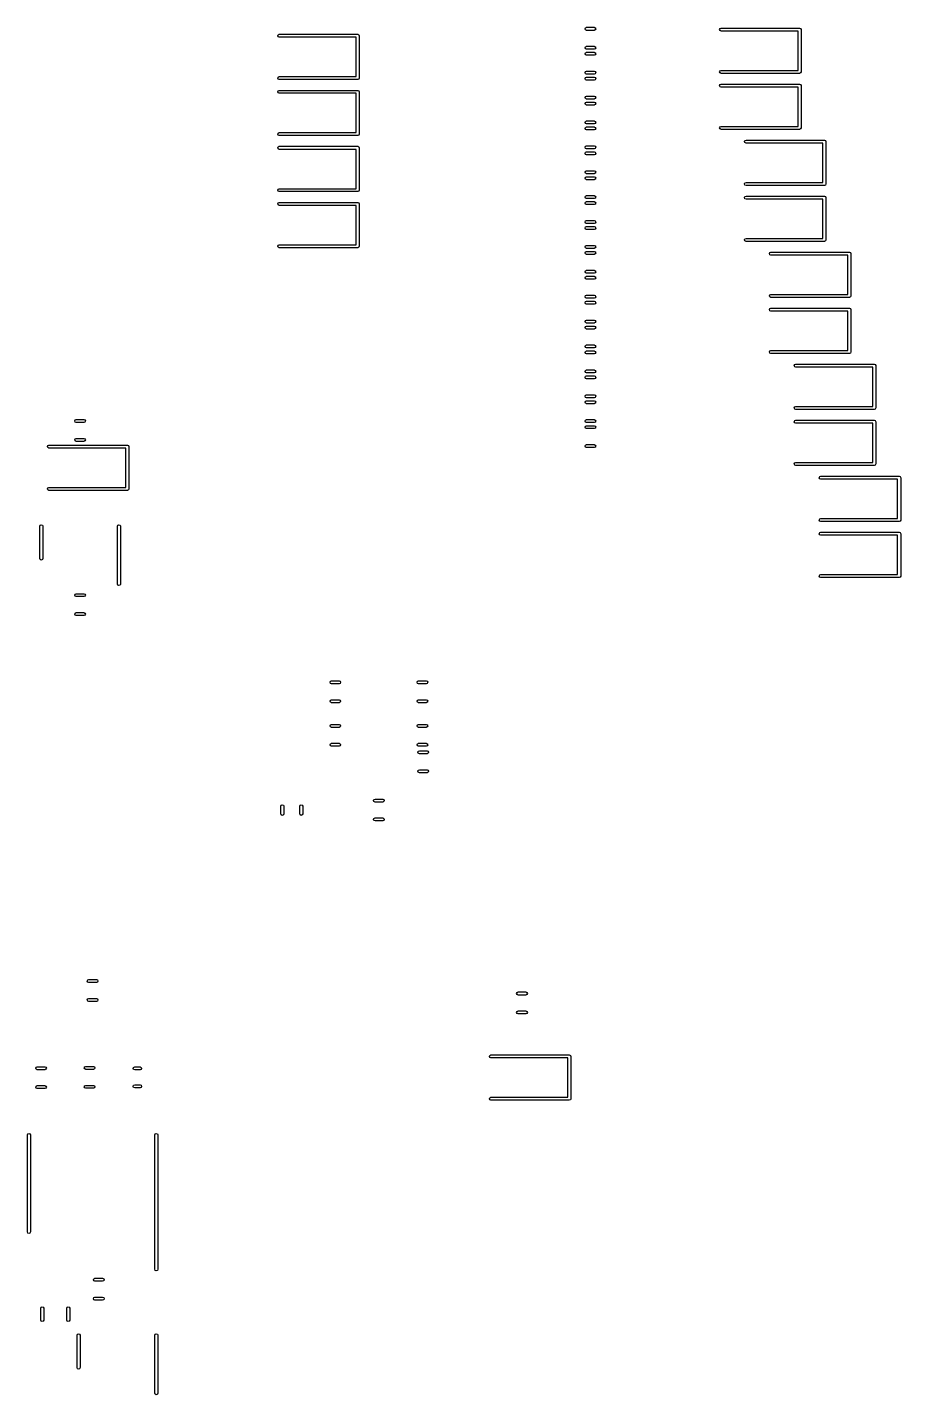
# Model space of a CAD drawing. Extents: x -2.59 to 3.11, y -1.11 to 1.37.
# Drawn here: x 1.728 to 3.109, y -0.797 to 1.366 of the extents above; entities that cross this region are included whole.
import ezdxf

# ---------------------------------------------------------------- set-up
doc = ezdxf.new("R2010")
doc.units = 0
doc.header["$MEASUREMENT"] = 0
doc.layers.add('BLACK', color=7, linetype='CONTINUOUS')

msp = doc.modelspace()

# ---------------------------------------------------------------- linework, layer by layer
at = {"layer": 'BLACK', "linetype": 'CONTINUOUS'}
for p, q in [((2.6097, 1.3634), (2.6104, 1.3651)), ((2.6104, 1.3617), (2.6097, 1.3634)), ((2.6104, 1.3651), (2.6121, 1.3658)), ((2.6121, 1.3658), (2.6242, 1.3658)), ((2.6242, 1.3658), (2.6258, 1.3651)), ((2.6258, 1.3651), (2.6265, 1.3634)), ((2.6265, 1.3634), (2.6258, 1.3617)), ((2.8224, 1.3622), (2.8231, 1.3639)), ((2.8231, 1.3639), (2.8248, 1.3646)), ((2.8248, 1.3646), (2.9488, 1.3646)), ((2.9488, 1.3646), (2.9505, 1.3639)), ((2.9505, 1.3639), (2.9512, 1.3622)), ((2.1236, 1.3524), (2.1243, 1.354)), ((2.1243, 1.3507), (2.1236, 1.3524)), ((2.1243, 1.354), (2.126, 1.3547)), ((2.126, 1.35), (2.1243, 1.3507)), ((2.126, 1.3547), (2.25, 1.3547)), ((2.2476, 1.35), (2.126, 1.35)), ((2.2476, 1.2878), (2.2476, 1.35)), ((2.25, 1.3547), (2.2517, 1.354)), ((2.2517, 1.354), (2.2524, 1.3524)), ((2.2524, 1.3524), (2.2524, 1.2854)), ((2.6121, 1.361), (2.6104, 1.3617)), ((2.6242, 1.361), (2.6121, 1.361)), ((2.6258, 1.3617), (2.6242, 1.361)), ((2.8231, 1.3605), (2.8224, 1.3622)), ((2.8248, 1.3598), (2.8231, 1.3605)), ((2.9465, 1.3598), (2.8248, 1.3598)), ((2.9465, 1.2976), (2.9465, 1.3598)), ((2.9512, 1.3622), (2.9512, 1.2953)), ((2.6097, 1.3335), (2.6104, 1.3351)), ((2.6104, 1.3318), (2.6097, 1.3335)), ((2.6097, 1.324), (2.6104, 1.3257)), ((2.6104, 1.3223), (2.6097, 1.324)), ((2.6104, 1.3351), (2.6121, 1.3358)), ((2.6121, 1.3311), (2.6104, 1.3318)), ((2.6104, 1.3257), (2.6121, 1.3264)), ((2.6121, 1.3216), (2.6104, 1.3223)), ((2.6121, 1.3358), (2.6242, 1.3358)), ((2.6242, 1.3311), (2.6121, 1.3311)), ((2.6121, 1.3264), (2.6242, 1.3264)), ((2.6242, 1.3216), (2.6121, 1.3216)), ((2.6242, 1.3358), (2.6258, 1.3351)), ((2.6258, 1.3318), (2.6242, 1.3311)), ((2.6242, 1.3264), (2.6258, 1.3257)), ((2.6258, 1.3223), (2.6242, 1.3216)), ((2.6258, 1.3351), (2.6265, 1.3335)), ((2.6265, 1.3335), (2.6258, 1.3318)), ((2.6258, 1.3257), (2.6265, 1.324)), ((2.6265, 1.324), (2.6258, 1.3223)), ((2.8231, 1.297), (2.8248, 1.2976)), ((2.8248, 1.2976), (2.9465, 1.2976)), ((2.1236, 1.2854), (2.1243, 1.2871)), ((2.1243, 1.2838), (2.1236, 1.2854)), ((2.1243, 1.2871), (2.126, 1.2878)), ((2.126, 1.2831), (2.1243, 1.2838)), ((2.126, 1.2878), (2.2476, 1.2878)), ((2.25, 1.2831), (2.126, 1.2831)), ((2.2517, 1.2838), (2.25, 1.2831)), ((2.2524, 1.2854), (2.2517, 1.2838)), ((2.6097, 1.2941), (2.6104, 1.2958)), ((2.6104, 1.2924), (2.6097, 1.2941)), ((2.6097, 1.2847), (2.6104, 1.2863)), ((2.6104, 1.283), (2.6097, 1.2847)), ((2.6104, 1.2958), (2.6121, 1.2965)), ((2.6121, 1.2917), (2.6104, 1.2924)), ((2.6104, 1.2863), (2.6121, 1.287)), ((2.6121, 1.2823), (2.6104, 1.283)), ((2.6121, 1.2965), (2.6242, 1.2965)), ((2.6242, 1.2917), (2.6121, 1.2917)), ((2.6121, 1.287), (2.6242, 1.287)), ((2.6242, 1.2823), (2.6121, 1.2823)), ((2.6242, 1.2965), (2.6258, 1.2958)), ((2.6258, 1.2924), (2.6242, 1.2917)), ((2.6242, 1.287), (2.6258, 1.2863)), ((2.6258, 1.283), (2.6242, 1.2823)), ((2.6258, 1.2958), (2.6265, 1.2941)), ((2.6265, 1.2941), (2.6258, 1.2924)), ((2.6258, 1.2863), (2.6265, 1.2847)), ((2.6265, 1.2847), (2.6258, 1.283)), ((2.8224, 1.2953), (2.8231, 1.297)), ((2.8231, 1.2936), (2.8224, 1.2953)), ((2.8248, 1.2929), (2.8231, 1.2936)), ((2.8231, 1.2753), (2.8248, 1.276)), ((2.9488, 1.2929), (2.8248, 1.2929)), ((2.8248, 1.276), (2.9488, 1.276)), ((2.9505, 1.2936), (2.9488, 1.2929)), ((2.9488, 1.276), (2.9505, 1.2753)), ((2.9512, 1.2953), (2.9505, 1.2936)), ((2.1236, 1.2638), (2.1243, 1.2654)), ((2.1243, 1.2621), (2.1236, 1.2638)), ((2.1243, 1.2654), (2.126, 1.2661)), ((2.126, 1.2614), (2.1243, 1.2621)), ((2.126, 1.2661), (2.25, 1.2661)), ((2.2476, 1.2614), (2.126, 1.2614)), ((2.2476, 1.1992), (2.2476, 1.2614)), ((2.25, 1.2661), (2.2517, 1.2654)), ((2.2517, 1.2654), (2.2524, 1.2638)), ((2.2524, 1.2638), (2.2524, 1.1968)), ((2.6097, 1.2547), (2.6104, 1.2564)), ((2.6104, 1.253), (2.6097, 1.2547)), ((2.6104, 1.2564), (2.6121, 1.2571)), ((2.6121, 1.2571), (2.6242, 1.2571)), ((2.6242, 1.2571), (2.6258, 1.2564)), ((2.6258, 1.2564), (2.6265, 1.2547)), ((2.6265, 1.2547), (2.6258, 1.253)), ((2.8224, 1.2736), (2.8231, 1.2753)), ((2.8231, 1.2719), (2.8224, 1.2736)), ((2.8248, 1.2713), (2.8231, 1.2719)), ((2.9465, 1.2713), (2.8248, 1.2713)), ((2.9465, 1.2091), (2.9465, 1.2713)), ((2.9505, 1.2753), (2.9512, 1.2736)), ((2.9512, 1.2736), (2.9512, 1.2067)), ((2.6097, 1.2453), (2.6104, 1.247)), ((2.6104, 1.2436), (2.6097, 1.2453)), ((2.6121, 1.2524), (2.6104, 1.253)), ((2.6104, 1.247), (2.6121, 1.2476)), ((2.6121, 1.2429), (2.6104, 1.2436)), ((2.6242, 1.2524), (2.6121, 1.2524)), ((2.6121, 1.2476), (2.6242, 1.2476)), ((2.6242, 1.2429), (2.6121, 1.2429)), ((2.6258, 1.253), (2.6242, 1.2524)), ((2.6242, 1.2476), (2.6258, 1.247)), ((2.6258, 1.2436), (2.6242, 1.2429)), ((2.6258, 1.247), (2.6265, 1.2453)), ((2.6265, 1.2453), (2.6258, 1.2436)), ((2.6097, 1.2153), (2.6104, 1.217)), ((2.6104, 1.2137), (2.6097, 1.2153)), ((2.6104, 1.217), (2.6121, 1.2177)), ((2.6121, 1.213), (2.6104, 1.2137)), ((2.6121, 1.2177), (2.6242, 1.2177)), ((2.6242, 1.213), (2.6121, 1.213)), ((2.6242, 1.2177), (2.6258, 1.217)), ((2.6258, 1.2137), (2.6242, 1.213)), ((2.6258, 1.217), (2.6265, 1.2153)), ((2.6265, 1.2153), (2.6258, 1.2137)), ((2.1236, 1.1968), (2.1243, 1.1985)), ((2.1243, 1.1952), (2.1236, 1.1968)), ((2.1243, 1.1985), (2.126, 1.1992)), ((2.126, 1.1945), (2.1243, 1.1952)), ((2.126, 1.1992), (2.2476, 1.1992)), ((2.25, 1.1945), (2.126, 1.1945)), ((2.2517, 1.1952), (2.25, 1.1945)), ((2.2524, 1.1968), (2.2517, 1.1952)), ((2.6097, 1.2059), (2.6104, 1.2076)), ((2.6104, 1.2042), (2.6097, 1.2059)), ((2.6104, 1.2076), (2.6121, 1.2083)), ((2.6121, 1.2035), (2.6104, 1.2042)), ((2.6121, 1.2083), (2.6242, 1.2083)), ((2.6242, 1.2035), (2.6121, 1.2035)), ((2.6242, 1.2083), (2.6258, 1.2076)), ((2.6258, 1.2042), (2.6242, 1.2035)), ((2.6258, 1.2076), (2.6265, 1.2059)), ((2.6265, 1.2059), (2.6258, 1.2042)), ((2.8224, 1.2067), (2.8231, 1.2084)), ((2.8231, 1.205), (2.8224, 1.2067)), ((2.8231, 1.2084), (2.8248, 1.2091)), ((2.8248, 1.2043), (2.8231, 1.205)), ((2.8248, 1.2091), (2.9465, 1.2091)), ((2.9488, 1.2043), (2.8248, 1.2043)), ((2.9505, 1.205), (2.9488, 1.2043)), ((2.9512, 1.2067), (2.9505, 1.205)), ((2.1236, 1.1752), (2.1243, 1.1769)), ((2.1243, 1.1735), (2.1236, 1.1752)), ((2.1243, 1.1769), (2.126, 1.1776)), ((2.126, 1.1728), (2.1243, 1.1735)), ((2.126, 1.1776), (2.25, 1.1776)), ((2.2476, 1.1728), (2.126, 1.1728)), ((2.2476, 1.1106), (2.2476, 1.1728)), ((2.25, 1.1776), (2.2517, 1.1769)), ((2.2517, 1.1769), (2.2524, 1.1752)), ((2.2524, 1.1752), (2.2524, 1.1083)), ((2.6097, 1.176), (2.6104, 1.1777)), ((2.6104, 1.1743), (2.6097, 1.176)), ((2.6097, 1.1665), (2.6104, 1.1682)), ((2.6104, 1.1777), (2.6121, 1.1784)), ((2.6121, 1.1736), (2.6104, 1.1743)), ((2.6104, 1.1682), (2.6121, 1.1689)), ((2.6121, 1.1784), (2.6242, 1.1784)), ((2.6242, 1.1736), (2.6121, 1.1736)), ((2.6121, 1.1689), (2.6242, 1.1689)), ((2.6242, 1.1784), (2.6258, 1.1777)), ((2.6258, 1.1743), (2.6242, 1.1736)), ((2.6242, 1.1689), (2.6258, 1.1682)), ((2.6258, 1.1777), (2.6265, 1.176)), ((2.6265, 1.176), (2.6258, 1.1743)), ((2.6258, 1.1682), (2.6265, 1.1665)), ((2.8618, 1.185), (2.8625, 1.1867)), ((2.8625, 1.1834), (2.8618, 1.185)), ((2.8625, 1.1867), (2.8642, 1.1874)), ((2.8642, 1.1827), (2.8625, 1.1834)), ((2.8642, 1.1874), (2.9882, 1.1874)), ((2.9858, 1.1827), (2.8642, 1.1827)), ((2.9858, 1.1205), (2.9858, 1.1827)), ((2.9882, 1.1874), (2.9899, 1.1867)), ((2.9899, 1.1867), (2.9905, 1.185)), ((2.9905, 1.185), (2.9905, 1.1181)), ((2.6104, 1.1649), (2.6097, 1.1665)), ((2.6121, 1.1642), (2.6104, 1.1649)), ((2.6242, 1.1642), (2.6121, 1.1642)), ((2.6258, 1.1649), (2.6242, 1.1642)), ((2.6265, 1.1665), (2.6258, 1.1649)), ((2.6097, 1.1366), (2.6104, 1.1383)), ((2.6104, 1.1349), (2.6097, 1.1366)), ((2.6097, 1.1272), (2.6104, 1.1288)), ((2.6104, 1.1255), (2.6097, 1.1272)), ((2.6104, 1.1383), (2.6121, 1.139)), ((2.6121, 1.1342), (2.6104, 1.1349)), ((2.6104, 1.1288), (2.6121, 1.1295)), ((2.6121, 1.1248), (2.6104, 1.1255)), ((2.6121, 1.139), (2.6242, 1.139)), ((2.6242, 1.1342), (2.6121, 1.1342)), ((2.6121, 1.1295), (2.6242, 1.1295)), ((2.6242, 1.1248), (2.6121, 1.1248)), ((2.6242, 1.139), (2.6258, 1.1383)), ((2.6258, 1.1349), (2.6242, 1.1342)), ((2.6242, 1.1295), (2.6258, 1.1288)), ((2.6258, 1.1255), (2.6242, 1.1248)), ((2.6258, 1.1383), (2.6265, 1.1366)), ((2.6265, 1.1366), (2.6258, 1.1349)), ((2.6258, 1.1288), (2.6265, 1.1272)), ((2.6265, 1.1272), (2.6258, 1.1255)), ((2.1236, 1.1083), (2.1243, 1.1099)), ((2.1243, 1.1066), (2.1236, 1.1083)), ((2.1243, 1.1099), (2.126, 1.1106)), ((2.126, 1.1059), (2.1243, 1.1066)), ((2.126, 1.1106), (2.2476, 1.1106)), ((2.25, 1.1059), (2.126, 1.1059)), ((2.2517, 1.1066), (2.25, 1.1059)), ((2.2524, 1.1083), (2.2517, 1.1066)), ((2.8618, 1.1181), (2.8625, 1.1198)), ((2.8625, 1.1164), (2.8618, 1.1181)), ((2.8625, 1.1198), (2.8642, 1.1205)), ((2.8642, 1.1158), (2.8625, 1.1164)), ((2.8642, 1.1205), (2.9858, 1.1205)), ((2.9882, 1.1158), (2.8642, 1.1158)), ((2.9899, 1.1164), (2.9882, 1.1158)), ((2.9905, 1.1181), (2.9899, 1.1164)), ((2.1236, 1.0866), (2.1243, 1.0883)), ((2.1243, 1.0849), (2.1236, 1.0866)), ((2.1243, 1.0883), (2.126, 1.089)), ((2.126, 1.0842), (2.1243, 1.0849)), ((2.126, 1.089), (2.25, 1.089)), ((2.2476, 1.0842), (2.126, 1.0842)), ((2.2476, 1.022), (2.2476, 1.0842)), ((2.25, 1.089), (2.2517, 1.0883)), ((2.2517, 1.0883), (2.2524, 1.0866)), ((2.2524, 1.0866), (2.2524, 1.0197)), ((2.6097, 1.0972), (2.6104, 1.0989)), ((2.6104, 1.0956), (2.6097, 1.0972)), ((2.6097, 1.0878), (2.6104, 1.0895)), ((2.6104, 1.0861), (2.6097, 1.0878)), ((2.6104, 1.0989), (2.6121, 1.0996)), ((2.6121, 1.0949), (2.6104, 1.0956)), ((2.6104, 1.0895), (2.6121, 1.0902)), ((2.6121, 1.0854), (2.6104, 1.0861)), ((2.6121, 1.0996), (2.6242, 1.0996)), ((2.6242, 1.0949), (2.6121, 1.0949)), ((2.6121, 1.0902), (2.6242, 1.0902)), ((2.6242, 1.0854), (2.6121, 1.0854)), ((2.6242, 1.0996), (2.6258, 1.0989)), ((2.6258, 1.0956), (2.6242, 1.0949)), ((2.6242, 1.0902), (2.6258, 1.0895)), ((2.6258, 1.0861), (2.6242, 1.0854)), ((2.6258, 1.0989), (2.6265, 1.0972)), ((2.6265, 1.0972), (2.6258, 1.0956)), ((2.6258, 1.0895), (2.6265, 1.0878)), ((2.6265, 1.0878), (2.6258, 1.0861)), ((2.8618, 1.0965), (2.8625, 1.0981)), ((2.8625, 1.0948), (2.8618, 1.0965)), ((2.8625, 1.0981), (2.8642, 1.0988)), ((2.8642, 1.0941), (2.8625, 1.0948)), ((2.8642, 1.0988), (2.9882, 1.0988)), ((2.9858, 1.0941), (2.8642, 1.0941)), ((2.9858, 1.0319), (2.9858, 1.0941)), ((2.9882, 1.0988), (2.9899, 1.0981)), ((2.9899, 1.0981), (2.9905, 1.0965)), ((2.9905, 1.0965), (2.9905, 1.0295)), ((2.6104, 1.0595), (2.6121, 1.0602)), ((2.6121, 1.0602), (2.6242, 1.0602)), ((2.6242, 1.0602), (2.6258, 1.0595)), ((2.6097, 1.0579), (2.6104, 1.0595)), ((2.6104, 1.0562), (2.6097, 1.0579)), ((2.6097, 1.0484), (2.6104, 1.0501)), ((2.6104, 1.0468), (2.6097, 1.0484)), ((2.6121, 1.0555), (2.6104, 1.0562)), ((2.6104, 1.0501), (2.6121, 1.0508)), ((2.6121, 1.0461), (2.6104, 1.0468)), ((2.6242, 1.0555), (2.6121, 1.0555)), ((2.6121, 1.0508), (2.6242, 1.0508)), ((2.6242, 1.0461), (2.6121, 1.0461)), ((2.6258, 1.0562), (2.6242, 1.0555)), ((2.6242, 1.0508), (2.6258, 1.0501)), ((2.6258, 1.0468), (2.6242, 1.0461)), ((2.6258, 1.0595), (2.6265, 1.0579)), ((2.6265, 1.0579), (2.6258, 1.0562)), ((2.6258, 1.0501), (2.6265, 1.0484)), ((2.6265, 1.0484), (2.6258, 1.0468)), ((2.1236, 1.0197), (2.1243, 1.0214)), ((2.1243, 1.018), (2.1236, 1.0197)), ((2.1243, 1.0214), (2.126, 1.022)), ((2.126, 1.0173), (2.1243, 1.018)), ((2.126, 1.022), (2.2476, 1.022)), ((2.25, 1.0173), (2.126, 1.0173)), ((2.2517, 1.018), (2.25, 1.0173)), ((2.2524, 1.0197), (2.2517, 1.018)), ((2.6097, 1.0185), (2.6104, 1.0202)), ((2.6104, 1.0168), (2.6097, 1.0185)), ((2.6104, 1.0202), (2.6121, 1.0209)), ((2.6121, 1.0161), (2.6104, 1.0168)), ((2.6121, 1.0209), (2.6242, 1.0209)), ((2.6242, 1.0209), (2.6258, 1.0202)), ((2.6258, 1.0168), (2.6242, 1.0161)), ((2.6258, 1.0202), (2.6265, 1.0185)), ((2.6265, 1.0185), (2.6258, 1.0168)), ((2.8618, 1.0295), (2.8625, 1.0312)), ((2.8625, 1.0279), (2.8618, 1.0295)), ((2.8625, 1.0312), (2.8642, 1.0319)), ((2.8642, 1.0272), (2.8625, 1.0279)), ((2.8642, 1.0319), (2.9858, 1.0319)), ((2.9882, 1.0272), (2.8642, 1.0272)), ((2.9899, 1.0279), (2.9882, 1.0272)), ((2.9905, 1.0295), (2.9899, 1.0279)), ((2.6097, 1.0091), (2.6104, 1.0107)), ((2.6104, 1.0074), (2.6097, 1.0091)), ((2.6104, 1.0107), (2.6121, 1.0114)), ((2.6121, 1.0067), (2.6104, 1.0074)), ((2.6242, 1.0161), (2.6121, 1.0161)), ((2.6121, 1.0114), (2.6242, 1.0114)), ((2.6242, 1.0067), (2.6121, 1.0067)), ((2.6242, 1.0114), (2.6258, 1.0107)), ((2.6258, 1.0074), (2.6242, 1.0067)), ((2.6258, 1.0107), (2.6265, 1.0091)), ((2.6265, 1.0091), (2.6258, 1.0074)), ((2.9012, 1.0079), (2.9019, 1.0095)), ((2.9019, 1.0062), (2.9012, 1.0079)), ((2.9019, 1.0095), (2.9035, 1.0102)), ((2.9035, 1.0055), (2.9019, 1.0062)), ((2.9035, 1.0102), (3.0276, 1.0102)), ((3.0252, 1.0055), (2.9035, 1.0055)), ((3.0252, 0.9433), (3.0252, 1.0055)), ((3.0276, 1.0102), (3.0292, 1.0095)), ((3.0292, 1.0095), (3.0299, 1.0079)), ((3.0299, 1.0079), (3.0299, 0.9409)), ((2.6097, 0.9791), (2.6104, 0.9808)), ((2.6104, 0.9775), (2.6097, 0.9791)), ((2.6104, 0.9808), (2.6121, 0.9815)), ((2.6121, 0.9768), (2.6104, 0.9775)), ((2.6121, 0.9815), (2.6242, 0.9815)), ((2.6242, 0.9768), (2.6121, 0.9768)), ((2.6242, 0.9815), (2.6258, 0.9808)), ((2.6258, 0.9775), (2.6242, 0.9768)), ((2.6258, 0.9808), (2.6265, 0.9791)), ((2.6265, 0.9791), (2.6258, 0.9775)), ((2.6097, 0.9697), (2.6104, 0.9714)), ((2.6104, 0.968), (2.6097, 0.9697)), ((2.6104, 0.9714), (2.6121, 0.972)), ((2.6121, 0.9673), (2.6104, 0.968)), ((2.6121, 0.972), (2.6242, 0.972)), ((2.6242, 0.9673), (2.6121, 0.9673)), ((2.6242, 0.972), (2.6258, 0.9714)), ((2.6258, 0.968), (2.6242, 0.9673)), ((2.6258, 0.9714), (2.6265, 0.9697)), ((2.6265, 0.9697), (2.6258, 0.968)), ((2.6097, 0.9398), (2.6104, 0.9414)), ((2.6104, 0.9381), (2.6097, 0.9398)), ((2.6097, 0.9303), (2.6104, 0.932)), ((2.6104, 0.9286), (2.6097, 0.9303)), ((2.6104, 0.9414), (2.6121, 0.9421)), ((2.6121, 0.9374), (2.6104, 0.9381)), ((2.6104, 0.932), (2.6121, 0.9327)), ((2.6121, 0.9421), (2.6242, 0.9421)), ((2.6242, 0.9374), (2.6121, 0.9374)), ((2.6121, 0.9327), (2.6242, 0.9327)), ((2.6242, 0.9421), (2.6258, 0.9414)), ((2.6258, 0.9381), (2.6242, 0.9374)), ((2.6242, 0.9327), (2.6258, 0.932)), ((2.6258, 0.9414), (2.6265, 0.9398)), ((2.6265, 0.9398), (2.6258, 0.9381)), ((2.6258, 0.932), (2.6265, 0.9303)), ((2.6265, 0.9303), (2.6258, 0.9286)), ((2.9012, 0.9409), (2.9019, 0.9426)), ((2.9019, 0.9393), (2.9012, 0.9409)), ((2.9019, 0.9426), (2.9035, 0.9433)), ((2.9035, 0.9386), (2.9019, 0.9393)), ((2.9035, 0.9433), (3.0252, 0.9433)), ((3.0276, 0.9386), (2.9035, 0.9386)), ((3.0292, 0.9393), (3.0276, 0.9386)), ((3.0299, 0.9409), (3.0292, 0.9393)), ((2.6121, 0.928), (2.6104, 0.9286)), ((2.6242, 0.928), (2.6121, 0.928)), ((2.6258, 0.9286), (2.6242, 0.928)), ((2.9012, 0.9193), (2.9019, 0.921)), ((2.9019, 0.9176), (2.9012, 0.9193)), ((2.9019, 0.921), (2.9035, 0.9217)), ((2.9035, 0.9169), (2.9019, 0.9176)), ((2.9035, 0.9217), (3.0276, 0.9217)), ((3.0252, 0.9169), (2.9035, 0.9169)), ((3.0252, 0.8547), (3.0252, 0.9169)), ((3.0276, 0.9217), (3.0292, 0.921)), ((3.0292, 0.921), (3.0299, 0.9193)), ((3.0299, 0.9193), (3.0299, 0.8524)), ((2.6097, 0.9004), (2.6104, 0.9021)), ((2.6104, 0.8987), (2.6097, 0.9004)), ((2.6097, 0.8909), (2.6104, 0.8926)), ((2.6104, 0.8893), (2.6097, 0.8909)), ((2.6104, 0.9021), (2.6121, 0.9028)), ((2.6121, 0.898), (2.6104, 0.8987)), ((2.6104, 0.8926), (2.6121, 0.8933)), ((2.6121, 0.8886), (2.6104, 0.8893)), ((2.6121, 0.9028), (2.6242, 0.9028)), ((2.6242, 0.898), (2.6121, 0.898)), ((2.6121, 0.8933), (2.6242, 0.8933)), ((2.6242, 0.8886), (2.6121, 0.8886)), ((2.6242, 0.9028), (2.6258, 0.9021)), ((2.6258, 0.8987), (2.6242, 0.898)), ((2.6242, 0.8933), (2.6258, 0.8926)), ((2.6258, 0.8893), (2.6242, 0.8886)), ((2.6258, 0.9021), (2.6265, 0.9004)), ((2.6265, 0.9004), (2.6258, 0.8987)), ((2.6258, 0.8926), (2.6265, 0.8909)), ((2.6265, 0.8909), (2.6258, 0.8893)), ((2.6097, 0.861), (2.6104, 0.8627)), ((2.6104, 0.8594), (2.6097, 0.861)), ((2.6097, 0.8516), (2.6104, 0.8532)), ((2.6104, 0.8499), (2.6097, 0.8516)), ((2.6104, 0.8627), (2.6121, 0.8634)), ((2.6121, 0.8587), (2.6104, 0.8594)), ((2.6104, 0.8532), (2.6121, 0.8539)), ((2.6121, 0.8492), (2.6104, 0.8499)), ((2.6121, 0.8634), (2.6242, 0.8634)), ((2.6242, 0.8587), (2.6121, 0.8587)), ((2.6121, 0.8539), (2.6242, 0.8539)), ((2.6242, 0.8492), (2.6121, 0.8492)), ((2.6242, 0.8634), (2.6258, 0.8627)), ((2.6258, 0.8594), (2.6242, 0.8587)), ((2.6242, 0.8539), (2.6258, 0.8532)), ((2.6258, 0.8499), (2.6242, 0.8492)), ((2.6258, 0.8627), (2.6265, 0.861)), ((2.6265, 0.861), (2.6258, 0.8594)), ((2.6258, 0.8532), (2.6265, 0.8516)), ((2.6265, 0.8516), (2.6258, 0.8499)), ((2.9012, 0.8524), (2.9019, 0.854)), ((2.9019, 0.8507), (2.9012, 0.8524)), ((2.9019, 0.854), (2.9035, 0.8547)), ((2.9035, 0.85), (2.9019, 0.8507)), ((2.9035, 0.8547), (3.0252, 0.8547)), ((3.0276, 0.85), (2.9035, 0.85)), ((3.0292, 0.8507), (3.0276, 0.85)), ((3.0299, 0.8524), (3.0292, 0.8507)), ((2.6097, 0.8217), (2.6104, 0.8233)), ((2.6104, 0.8233), (2.6121, 0.824)), ((2.6121, 0.824), (2.6242, 0.824)), ((2.6242, 0.824), (2.6258, 0.8233)), ((2.6258, 0.8233), (2.6265, 0.8217)), ((2.9405, 0.8307), (2.9412, 0.8324)), ((2.9412, 0.829), (2.9405, 0.8307)), ((2.9412, 0.8324), (2.9429, 0.8331)), ((2.9429, 0.8283), (2.9412, 0.829)), ((2.9429, 0.8331), (3.0669, 0.8331)), ((3.0646, 0.8283), (2.9429, 0.8283)), ((3.0646, 0.7661), (3.0646, 0.8283)), ((3.0669, 0.8331), (3.0686, 0.8324)), ((3.0686, 0.8324), (3.0693, 0.8307)), ((3.0693, 0.8307), (3.0693, 0.7638)), ((2.6104, 0.82), (2.6097, 0.8217)), ((2.6097, 0.8122), (2.6104, 0.8139)), ((2.6104, 0.8105), (2.6097, 0.8122)), ((2.6121, 0.8193), (2.6104, 0.82)), ((2.6104, 0.8139), (2.6121, 0.8146)), ((2.6121, 0.8098), (2.6104, 0.8105)), ((2.6242, 0.8193), (2.6121, 0.8193)), ((2.6121, 0.8146), (2.6242, 0.8146)), ((2.6242, 0.8098), (2.6121, 0.8098)), ((2.6258, 0.82), (2.6242, 0.8193)), ((2.6242, 0.8146), (2.6258, 0.8139)), ((2.6258, 0.8105), (2.6242, 0.8098)), ((2.6265, 0.8217), (2.6258, 0.82)), ((2.6258, 0.8139), (2.6265, 0.8122)), ((2.6265, 0.8122), (2.6258, 0.8105)), ((2.6097, 0.7823), (2.6104, 0.784)), ((2.6104, 0.7806), (2.6097, 0.7823)), ((2.6104, 0.784), (2.6121, 0.7846)), ((2.6121, 0.7799), (2.6104, 0.7806)), ((2.6121, 0.7846), (2.6242, 0.7846)), ((2.6242, 0.7799), (2.6121, 0.7799)), ((2.6242, 0.7846), (2.6258, 0.784)), ((2.6258, 0.7806), (2.6242, 0.7799)), ((2.6258, 0.784), (2.6265, 0.7823)), ((2.6265, 0.7823), (2.6258, 0.7806)), ((2.6097, 0.7728), (2.6104, 0.7745)), ((2.6104, 0.7712), (2.6097, 0.7728)), ((2.6104, 0.7745), (2.6121, 0.7752)), ((2.6121, 0.7705), (2.6104, 0.7712)), ((2.6121, 0.7752), (2.6242, 0.7752)), ((2.6242, 0.7705), (2.6121, 0.7705)), ((2.6242, 0.7752), (2.6258, 0.7745)), ((2.6258, 0.7712), (2.6242, 0.7705)), ((2.6258, 0.7745), (2.6265, 0.7728)), ((2.6265, 0.7728), (2.6258, 0.7712)), ((2.9405, 0.7638), (2.9412, 0.7654)), ((2.9412, 0.7621), (2.9405, 0.7638)), ((2.9412, 0.7654), (2.9429, 0.7661)), ((2.9429, 0.7614), (2.9412, 0.7621)), ((2.9429, 0.7661), (3.0646, 0.7661)), ((3.0669, 0.7614), (2.9429, 0.7614)), ((3.0686, 0.7621), (3.0669, 0.7614)), ((3.0693, 0.7638), (3.0686, 0.7621)), ((1.8026, 0.7433), (1.8033, 0.745)), ((1.8033, 0.7416), (1.8026, 0.7433)), ((1.8033, 0.745), (1.805, 0.7457)), ((1.805, 0.7409), (1.8033, 0.7416)), ((1.805, 0.7457), (1.8171, 0.7457)), ((1.8171, 0.7409), (1.805, 0.7409)), ((1.8171, 0.7457), (1.8187, 0.745)), ((1.8187, 0.7416), (1.8171, 0.7409)), ((1.8187, 0.745), (1.8194, 0.7433)), ((1.8194, 0.7433), (1.8187, 0.7416)), ((2.6097, 0.7429), (2.6104, 0.7446)), ((2.6104, 0.7412), (2.6097, 0.7429)), ((2.6104, 0.7446), (2.6121, 0.7453)), ((2.6121, 0.7406), (2.6104, 0.7412)), ((2.6104, 0.7351), (2.6121, 0.7358)), ((2.6121, 0.7453), (2.6242, 0.7453)), ((2.6242, 0.7406), (2.6121, 0.7406)), ((2.6121, 0.7358), (2.6242, 0.7358)), ((2.6242, 0.7453), (2.6258, 0.7446)), ((2.6258, 0.7412), (2.6242, 0.7406)), ((2.6242, 0.7358), (2.6258, 0.7351)), ((2.6258, 0.7446), (2.6265, 0.7429)), ((2.6265, 0.7429), (2.6258, 0.7412)), ((2.9405, 0.7421), (2.9412, 0.7438)), ((2.9412, 0.7405), (2.9405, 0.7421)), ((2.9412, 0.7438), (2.9429, 0.7445)), ((2.9429, 0.7398), (2.9412, 0.7405)), ((2.9429, 0.7445), (3.0669, 0.7445)), ((3.0646, 0.7398), (2.9429, 0.7398)), ((3.0646, 0.6776), (3.0646, 0.7398)), ((3.0669, 0.7445), (3.0686, 0.7438)), ((3.0686, 0.7438), (3.0693, 0.7421)), ((3.0693, 0.7421), (3.0693, 0.6752)), ((1.8026, 0.7134), (1.8033, 0.7151)), ((1.8033, 0.7151), (1.805, 0.7157)), ((1.805, 0.7157), (1.8171, 0.7157)), ((1.8171, 0.7157), (1.8187, 0.7151)), ((1.8187, 0.7151), (1.8194, 0.7134)), ((2.6097, 0.7335), (2.6104, 0.7351)), ((2.6104, 0.7318), (2.6097, 0.7335)), ((2.6121, 0.7311), (2.6104, 0.7318)), ((2.6242, 0.7311), (2.6121, 0.7311)), ((2.6258, 0.7318), (2.6242, 0.7311)), ((2.6258, 0.7351), (2.6265, 0.7335)), ((2.6265, 0.7335), (2.6258, 0.7318)), ((1.7594, 0.7028), (1.7601, 0.7044)), ((1.7601, 0.7011), (1.7594, 0.7028)), ((1.7601, 0.7044), (1.7618, 0.7051)), ((1.7618, 0.7004), (1.7601, 0.7011)), ((1.7618, 0.7051), (1.8858, 0.7051)), ((1.8835, 0.7004), (1.7618, 0.7004)), ((1.8033, 0.7117), (1.8026, 0.7134)), ((1.805, 0.711), (1.8033, 0.7117)), ((1.8171, 0.711), (1.805, 0.711)), ((1.8187, 0.7117), (1.8171, 0.711)), ((1.8194, 0.7134), (1.8187, 0.7117)), ((1.8835, 0.6382), (1.8835, 0.7004)), ((1.8858, 0.7051), (1.8875, 0.7044)), ((1.8875, 0.7044), (1.8882, 0.7028)), ((1.8882, 0.7028), (1.8882, 0.6358)), ((2.6097, 0.7035), (2.6104, 0.7052)), ((2.6104, 0.7019), (2.6097, 0.7035)), ((2.6104, 0.7052), (2.6121, 0.7059)), ((2.6121, 0.7012), (2.6104, 0.7019)), ((2.6121, 0.7059), (2.6242, 0.7059)), ((2.6242, 0.7012), (2.6121, 0.7012)), ((2.6242, 0.7059), (2.6258, 0.7052)), ((2.6258, 0.7019), (2.6242, 0.7012)), ((2.6258, 0.7052), (2.6265, 0.7035)), ((2.6265, 0.7035), (2.6258, 0.7019)), ((2.9405, 0.6752), (2.9412, 0.6769)), ((2.9412, 0.6735), (2.9405, 0.6752)), ((2.9412, 0.6769), (2.9429, 0.6776)), ((2.9429, 0.6728), (2.9412, 0.6735)), ((2.9429, 0.6776), (3.0646, 0.6776)), ((3.0669, 0.6728), (2.9429, 0.6728)), ((3.0686, 0.6735), (3.0669, 0.6728)), ((3.0693, 0.6752), (3.0686, 0.6735)), ((2.9799, 0.6535), (2.9806, 0.6552)), ((2.9806, 0.6519), (2.9799, 0.6535)), ((2.9806, 0.6552), (2.9823, 0.6559)), ((2.9823, 0.6512), (2.9806, 0.6519)), ((2.9823, 0.6559), (3.1063, 0.6559)), ((3.1039, 0.6512), (2.9823, 0.6512)), ((3.1039, 0.589), (3.1039, 0.6512)), ((3.1063, 0.6559), (3.108, 0.6552)), ((3.108, 0.6552), (3.1087, 0.6535)), ((3.1087, 0.6535), (3.1087, 0.5866)), ((1.7594, 0.6358), (1.7601, 0.6375)), ((1.7601, 0.6342), (1.7594, 0.6358)), ((1.7601, 0.6375), (1.7618, 0.6382)), ((1.7618, 0.6335), (1.7601, 0.6342)), ((1.7618, 0.6382), (1.8835, 0.6382)), ((1.8858, 0.6335), (1.7618, 0.6335)), ((1.8875, 0.6342), (1.8858, 0.6335)), ((1.8882, 0.6358), (1.8875, 0.6342)), ((2.9799, 0.5866), (2.9806, 0.5883)), ((2.9806, 0.5849), (2.9799, 0.5866)), ((2.9806, 0.5883), (2.9823, 0.589)), ((2.9823, 0.5843), (2.9806, 0.5849)), ((2.9823, 0.589), (3.1039, 0.589)), ((3.1063, 0.5843), (2.9823, 0.5843)), ((3.108, 0.5849), (3.1063, 0.5843)), ((3.1087, 0.5866), (3.108, 0.5849)), ((1.7472, 0.5768), (1.7479, 0.5784)), ((1.7472, 0.5256), (1.7472, 0.5768)), ((1.7479, 0.5784), (1.7496, 0.5791)), ((1.7496, 0.5791), (1.7513, 0.5784)), ((1.7513, 0.5784), (1.752, 0.5768)), ((1.752, 0.5768), (1.752, 0.5256)), ((1.8701, 0.5768), (1.8708, 0.5784)), ((1.8701, 0.4852), (1.8701, 0.5768)), ((1.8708, 0.5784), (1.8724, 0.5791)), ((1.8724, 0.5791), (1.8741, 0.5784)), ((1.8741, 0.5784), (1.8748, 0.5768)), ((1.8748, 0.5768), (1.8748, 0.4852)), ((2.9799, 0.565), (2.9806, 0.5666)), ((2.9806, 0.5633), (2.9799, 0.565)), ((2.9806, 0.5666), (2.9823, 0.5673)), ((2.9823, 0.5626), (2.9806, 0.5633)), ((2.9823, 0.5673), (3.1063, 0.5673)), ((3.1039, 0.5626), (2.9823, 0.5626)), ((3.1039, 0.5004), (3.1039, 0.5626)), ((3.1063, 0.5673), (3.108, 0.5666)), ((3.108, 0.5666), (3.1087, 0.565)), ((3.1087, 0.565), (3.1087, 0.498)), ((1.7479, 0.5239), (1.7472, 0.5256)), ((1.7496, 0.5232), (1.7479, 0.5239)), ((1.7513, 0.5239), (1.7496, 0.5232)), ((1.752, 0.5256), (1.7513, 0.5239)), ((2.9799, 0.498), (2.9806, 0.4997)), ((2.9806, 0.4964), (2.9799, 0.498)), ((2.9806, 0.4997), (2.9823, 0.5004)), ((2.9823, 0.5004), (3.1039, 0.5004)), ((3.1087, 0.498), (3.108, 0.4964)), ((1.8708, 0.4836), (1.8701, 0.4852)), ((1.8724, 0.4829), (1.8708, 0.4836)), ((1.8741, 0.4836), (1.8724, 0.4829)), ((1.8748, 0.4852), (1.8741, 0.4836)), ((2.9823, 0.4957), (2.9806, 0.4964)), ((3.1063, 0.4957), (2.9823, 0.4957)), ((3.108, 0.4964), (3.1063, 0.4957)), ((1.8026, 0.4677), (1.8033, 0.4694)), ((1.8033, 0.466), (1.8026, 0.4677)), ((1.8033, 0.4694), (1.805, 0.4701)), ((1.805, 0.4654), (1.8033, 0.466)), ((1.805, 0.4701), (1.8171, 0.4701)), ((1.8171, 0.4654), (1.805, 0.4654)), ((1.8171, 0.4701), (1.8187, 0.4694)), ((1.8187, 0.466), (1.8171, 0.4654)), ((1.8187, 0.4694), (1.8194, 0.4677)), ((1.8194, 0.4677), (1.8187, 0.466)), ((1.8026, 0.4378), (1.8033, 0.4395)), ((1.8033, 0.4361), (1.8026, 0.4378)), ((1.8033, 0.4395), (1.805, 0.4402)), ((1.805, 0.4354), (1.8033, 0.4361)), ((1.805, 0.4402), (1.8171, 0.4402)), ((1.8171, 0.4354), (1.805, 0.4354)), ((1.8171, 0.4402), (1.8187, 0.4395)), ((1.8187, 0.4361), (1.8171, 0.4354)), ((1.8187, 0.4395), (1.8194, 0.4378)), ((1.8194, 0.4378), (1.8187, 0.4361)), ((2.2062, 0.3299), (2.2069, 0.3316)), ((2.2069, 0.3283), (2.2062, 0.3299)), ((2.2069, 0.3316), (2.2085, 0.3323)), ((2.2085, 0.3276), (2.2069, 0.3283)), ((2.2085, 0.3323), (2.2206, 0.3323)), ((2.2206, 0.3276), (2.2085, 0.3276)), ((2.2206, 0.3323), (2.2223, 0.3316)), ((2.2223, 0.3283), (2.2206, 0.3276)), ((2.2223, 0.3316), (2.223, 0.3299)), ((2.223, 0.3299), (2.2223, 0.3283)), ((2.3439, 0.3299), (2.3446, 0.3316)), ((2.3446, 0.3283), (2.3439, 0.3299)), ((2.3446, 0.3316), (2.3463, 0.3323)), ((2.3463, 0.3276), (2.3446, 0.3283)), ((2.3463, 0.3323), (2.3584, 0.3323)), ((2.3584, 0.3276), (2.3463, 0.3276)), ((2.3584, 0.3323), (2.3601, 0.3316)), ((2.3601, 0.3283), (2.3584, 0.3276)), ((2.3601, 0.3316), (2.3608, 0.3299)), ((2.3608, 0.3299), (2.3601, 0.3283)), ((2.2062, 0.3), (2.2069, 0.3017)), ((2.2069, 0.2983), (2.2062, 0.3)), ((2.2069, 0.3017), (2.2085, 0.3024)), ((2.2085, 0.2976), (2.2069, 0.2983)), ((2.2085, 0.3024), (2.2206, 0.3024)), ((2.2206, 0.2976), (2.2085, 0.2976)), ((2.2206, 0.3024), (2.2223, 0.3017)), ((2.2223, 0.2983), (2.2206, 0.2976)), ((2.2223, 0.3017), (2.223, 0.3)), ((2.223, 0.3), (2.2223, 0.2983)), ((2.3439, 0.3), (2.3446, 0.3017)), ((2.3446, 0.2983), (2.3439, 0.3)), ((2.3446, 0.3017), (2.3463, 0.3024)), ((2.3463, 0.2976), (2.3446, 0.2983)), ((2.3463, 0.3024), (2.3584, 0.3024)), ((2.3584, 0.2976), (2.3463, 0.2976)), ((2.3584, 0.3024), (2.3601, 0.3017)), ((2.3601, 0.2983), (2.3584, 0.2976)), ((2.3601, 0.3017), (2.3608, 0.3)), ((2.3608, 0.3), (2.3601, 0.2983)), ((2.2062, 0.261), (2.2069, 0.2627)), ((2.2069, 0.2594), (2.2062, 0.261)), ((2.2069, 0.2627), (2.2085, 0.2634)), ((2.2085, 0.2634), (2.2206, 0.2634)), ((2.2206, 0.2634), (2.2223, 0.2627)), ((2.2223, 0.2627), (2.223, 0.261)), ((2.223, 0.261), (2.2223, 0.2594)), ((2.3439, 0.261), (2.3446, 0.2627)), ((2.3446, 0.2594), (2.3439, 0.261)), ((2.3446, 0.2627), (2.3463, 0.2634)), ((2.3463, 0.2634), (2.3584, 0.2634)), ((2.3584, 0.2634), (2.3601, 0.2627)), ((2.3601, 0.2627), (2.3608, 0.261)), ((2.3608, 0.261), (2.3601, 0.2594)), ((2.2085, 0.2587), (2.2069, 0.2594)), ((2.2206, 0.2587), (2.2085, 0.2587)), ((2.2223, 0.2594), (2.2206, 0.2587)), ((2.3463, 0.2587), (2.3446, 0.2594)), ((2.3584, 0.2587), (2.3463, 0.2587)), ((2.3601, 0.2594), (2.3584, 0.2587)), ((2.2062, 0.2311), (2.2069, 0.2328)), ((2.2069, 0.2294), (2.2062, 0.2311)), ((2.2069, 0.2328), (2.2085, 0.2335)), ((2.2085, 0.2287), (2.2069, 0.2294)), ((2.2085, 0.2335), (2.2206, 0.2335)), ((2.2206, 0.2287), (2.2085, 0.2287)), ((2.2206, 0.2335), (2.2223, 0.2328)), ((2.2223, 0.2294), (2.2206, 0.2287)), ((2.2223, 0.2328), (2.223, 0.2311)), ((2.223, 0.2311), (2.2223, 0.2294)), ((2.3439, 0.2311), (2.3446, 0.2328)), ((2.3446, 0.2294), (2.3439, 0.2311)), ((2.3446, 0.2328), (2.3463, 0.2335)), ((2.3463, 0.2287), (2.3446, 0.2294)), ((2.3451, 0.2193), (2.3458, 0.221)), ((2.3458, 0.2176), (2.3451, 0.2193)), ((2.3458, 0.221), (2.3475, 0.2217)), ((2.3475, 0.2169), (2.3458, 0.2176)), ((2.3463, 0.2335), (2.3584, 0.2335)), ((2.3584, 0.2287), (2.3463, 0.2287)), ((2.3475, 0.2217), (2.3596, 0.2217)), ((2.3596, 0.2169), (2.3475, 0.2169)), ((2.3584, 0.2335), (2.3601, 0.2328)), ((2.3601, 0.2294), (2.3584, 0.2287)), ((2.3596, 0.2217), (2.3613, 0.221)), ((2.3613, 0.2176), (2.3596, 0.2169)), ((2.3601, 0.2328), (2.3608, 0.2311)), ((2.3608, 0.2311), (2.3601, 0.2294)), ((2.3613, 0.221), (2.362, 0.2193)), ((2.362, 0.2193), (2.3613, 0.2176)), ((2.3451, 0.1894), (2.3458, 0.191)), ((2.3458, 0.1877), (2.3451, 0.1894)), ((2.3458, 0.191), (2.3475, 0.1917)), ((2.3475, 0.187), (2.3458, 0.1877)), ((2.3475, 0.1917), (2.3596, 0.1917)), ((2.3596, 0.187), (2.3475, 0.187)), ((2.3596, 0.1917), (2.3613, 0.191)), ((2.3613, 0.1877), (2.3596, 0.187)), ((2.3613, 0.191), (2.362, 0.1894)), ((2.362, 0.1894), (2.3613, 0.1877)), ((2.1284, 0.134), (2.129, 0.1357)), ((2.1284, 0.1219), (2.1284, 0.134)), ((2.129, 0.1357), (2.1307, 0.1364)), ((2.1307, 0.1364), (2.1324, 0.1357)), ((2.1324, 0.1357), (2.1331, 0.134)), ((2.1331, 0.134), (2.1331, 0.1219)), ((2.1583, 0.134), (2.159, 0.1357)), ((2.1583, 0.1219), (2.1583, 0.134)), ((2.159, 0.1357), (2.1606, 0.1364)), ((2.1606, 0.1364), (2.1623, 0.1357)), ((2.1623, 0.1357), (2.163, 0.134)), ((2.163, 0.134), (2.163, 0.1219)), ((2.275, 0.1429), (2.2757, 0.1446)), ((2.2757, 0.1412), (2.275, 0.1429)), ((2.2757, 0.1446), (2.2774, 0.1453)), ((2.2774, 0.1406), (2.2757, 0.1412)), ((2.2774, 0.1453), (2.2895, 0.1453)), ((2.2895, 0.1406), (2.2774, 0.1406)), ((2.2895, 0.1453), (2.2912, 0.1446)), ((2.2912, 0.1412), (2.2895, 0.1406)), ((2.2912, 0.1446), (2.2919, 0.1429)), ((2.2919, 0.1429), (2.2912, 0.1412)), ((2.129, 0.1202), (2.1284, 0.1219)), ((2.1307, 0.1195), (2.129, 0.1202)), ((2.1324, 0.1202), (2.1307, 0.1195)), ((2.1331, 0.1219), (2.1324, 0.1202)), ((2.159, 0.1202), (2.1583, 0.1219)), ((2.1606, 0.1195), (2.159, 0.1202)), ((2.1623, 0.1202), (2.1606, 0.1195)), ((2.163, 0.1219), (2.1623, 0.1202)), ((2.275, 0.113), (2.2757, 0.1147)), ((2.2757, 0.1113), (2.275, 0.113)), ((2.2757, 0.1147), (2.2774, 0.1154)), ((2.2774, 0.1106), (2.2757, 0.1113)), ((2.2774, 0.1154), (2.2895, 0.1154)), ((2.2895, 0.1106), (2.2774, 0.1106)), ((2.2895, 0.1154), (2.2912, 0.1147)), ((2.2912, 0.1113), (2.2895, 0.1106)), ((2.2912, 0.1147), (2.2919, 0.113)), ((2.2919, 0.113), (2.2912, 0.1113)), ((1.8223, -0.1425), (1.823, -0.1408)), ((1.823, -0.1442), (1.8223, -0.1425)), ((1.823, -0.1408), (1.8247, -0.1402)), ((1.8247, -0.1449), (1.823, -0.1442)), ((1.8247, -0.1402), (1.8368, -0.1402)), ((1.8368, -0.1449), (1.8247, -0.1449)), ((1.8368, -0.1402), (1.8384, -0.1408)), ((1.8384, -0.1442), (1.8368, -0.1449)), ((1.8384, -0.1408), (1.8391, -0.1425)), ((1.8391, -0.1425), (1.8384, -0.1442)), ((1.8223, -0.1724), (1.823, -0.1708)), ((1.823, -0.1741), (1.8223, -0.1724)), ((1.823, -0.1708), (1.8247, -0.1701)), ((1.8247, -0.1701), (1.8368, -0.1701)), ((1.8368, -0.1701), (1.8384, -0.1708)), ((1.8384, -0.1708), (1.8391, -0.1724)), ((1.8391, -0.1724), (1.8384, -0.1741)), ((2.5014, -0.1622), (2.5021, -0.1605)), ((2.5021, -0.1639), (2.5014, -0.1622)), ((2.5021, -0.1605), (2.5038, -0.1598)), ((2.5038, -0.1646), (2.5021, -0.1639)), ((2.5038, -0.1598), (2.5159, -0.1598)), ((2.5159, -0.1646), (2.5038, -0.1646)), ((2.5159, -0.1598), (2.5176, -0.1605)), ((2.5176, -0.1639), (2.5159, -0.1646)), ((2.5176, -0.1605), (2.5183, -0.1622)), ((2.5183, -0.1622), (2.5176, -0.1639)), ((1.8247, -0.1748), (1.823, -0.1741)), ((1.8368, -0.1748), (1.8247, -0.1748)), ((1.8384, -0.1741), (1.8368, -0.1748)), ((2.5014, -0.1921), (2.5021, -0.1905)), ((2.5021, -0.1938), (2.5014, -0.1921)), ((2.5021, -0.1905), (2.5038, -0.1898)), ((2.5038, -0.1945), (2.5021, -0.1938)), ((2.5038, -0.1898), (2.5159, -0.1898)), ((2.5159, -0.1945), (2.5038, -0.1945)), ((2.5159, -0.1898), (2.5176, -0.1905)), ((2.5176, -0.1938), (2.5159, -0.1945)), ((2.5176, -0.1905), (2.5183, -0.1921)), ((2.5183, -0.1921), (2.5176, -0.1938)), ((2.459, -0.2601), (2.4606, -0.2594)), ((2.4606, -0.2594), (2.5846, -0.2594)), ((2.5846, -0.2594), (2.5863, -0.2601)), ((1.7408, -0.2803), (1.7415, -0.2786)), ((1.7415, -0.282), (1.7408, -0.2803)), ((1.7415, -0.2786), (1.7432, -0.278)), ((1.7432, -0.278), (1.7553, -0.278)), ((1.7553, -0.278), (1.7569, -0.2786)), ((1.7569, -0.2786), (1.7576, -0.2803)), ((1.7576, -0.2803), (1.7569, -0.282)), ((1.8176, -0.2799), (1.8183, -0.2783)), ((1.8183, -0.2816), (1.8176, -0.2799)), ((1.8183, -0.2783), (1.8199, -0.2776)), ((1.8199, -0.2776), (1.832, -0.2776)), ((1.832, -0.2776), (1.8337, -0.2783)), ((1.8337, -0.2783), (1.8344, -0.2799)), ((1.8344, -0.2799), (1.8337, -0.2816)), ((1.895, -0.2807), (1.8957, -0.279)), ((1.8957, -0.2824), (1.895, -0.2807)), ((1.8957, -0.279), (1.8973, -0.2783)), ((1.8973, -0.2783), (1.9058, -0.2783)), ((1.9058, -0.2783), (1.9075, -0.279)), ((1.9075, -0.279), (1.9082, -0.2807)), ((1.9082, -0.2807), (1.9075, -0.2824)), ((2.4583, -0.2618), (2.459, -0.2601)), ((2.459, -0.2635), (2.4583, -0.2618)), ((2.4606, -0.2642), (2.459, -0.2635)), ((2.5823, -0.2642), (2.4606, -0.2642)), ((2.5823, -0.3264), (2.5823, -0.2642)), ((2.5863, -0.2601), (2.587, -0.2618)), ((2.587, -0.2618), (2.587, -0.3287)), ((1.7432, -0.2827), (1.7415, -0.282)), ((1.7553, -0.2827), (1.7432, -0.2827)), ((1.7569, -0.282), (1.7553, -0.2827)), ((1.8199, -0.2823), (1.8183, -0.2816)), ((1.832, -0.2823), (1.8199, -0.2823)), ((1.8337, -0.2816), (1.832, -0.2823)), ((1.8973, -0.2831), (1.8957, -0.2824)), ((1.9058, -0.2831), (1.8973, -0.2831)), ((1.9075, -0.2824), (1.9058, -0.2831)), ((1.7408, -0.3102), (1.7415, -0.3086)), ((1.7415, -0.3119), (1.7408, -0.3102)), ((1.7415, -0.3086), (1.7432, -0.3079)), ((1.7432, -0.3126), (1.7415, -0.3119)), ((1.7432, -0.3079), (1.7553, -0.3079)), ((1.7553, -0.3126), (1.7432, -0.3126)), ((1.7553, -0.3079), (1.7569, -0.3086)), ((1.7569, -0.3119), (1.7553, -0.3126)), ((1.7569, -0.3086), (1.7576, -0.3102)), ((1.7576, -0.3102), (1.7569, -0.3119)), ((1.8176, -0.3098), (1.8183, -0.3082)), ((1.8183, -0.3115), (1.8176, -0.3098)), ((1.8183, -0.3082), (1.8199, -0.3075)), ((1.8199, -0.3122), (1.8183, -0.3115)), ((1.8199, -0.3075), (1.832, -0.3075)), ((1.832, -0.3122), (1.8199, -0.3122)), ((1.832, -0.3075), (1.8337, -0.3082)), ((1.8337, -0.3115), (1.832, -0.3122)), ((1.8337, -0.3082), (1.8344, -0.3098)), ((1.8344, -0.3098), (1.8337, -0.3115)), ((1.895, -0.3091), (1.8957, -0.3074)), ((1.8957, -0.3107), (1.895, -0.3091)), ((1.8957, -0.3074), (1.8973, -0.3067)), ((1.8973, -0.3114), (1.8957, -0.3107)), ((1.8973, -0.3067), (1.9058, -0.3067)), ((1.9058, -0.3114), (1.8973, -0.3114)), ((1.9058, -0.3067), (1.9075, -0.3074)), ((1.9075, -0.3107), (1.9058, -0.3114)), ((1.9075, -0.3074), (1.9082, -0.3091)), ((1.9082, -0.3091), (1.9075, -0.3107)), ((2.4583, -0.3287), (2.459, -0.3271)), ((2.459, -0.3304), (2.4583, -0.3287)), ((2.459, -0.3271), (2.4606, -0.3264)), ((2.4606, -0.3311), (2.459, -0.3304)), ((2.4606, -0.3264), (2.5823, -0.3264)), ((2.5846, -0.3311), (2.4606, -0.3311)), ((2.5863, -0.3304), (2.5846, -0.3311)), ((2.587, -0.3287), (2.5863, -0.3304)), ((1.7276, -0.3858), (1.7283, -0.3842)), ((1.7276, -0.5394), (1.7276, -0.3858)), ((1.7283, -0.3842), (1.7299, -0.3835)), ((1.7299, -0.3835), (1.7316, -0.3842)), ((1.7316, -0.3842), (1.7323, -0.3858)), ((1.7323, -0.3858), (1.7323, -0.5394)), ((1.9291, -0.3858), (1.9298, -0.3842)), ((1.9291, -0.5984), (1.9291, -0.3858)), ((1.9298, -0.3842), (1.9315, -0.3835)), ((1.9315, -0.3835), (1.9332, -0.3842)), ((1.9332, -0.3842), (1.9339, -0.3858)), ((1.9339, -0.3858), (1.9339, -0.5984)), ((1.7283, -0.541), (1.7276, -0.5394)), ((1.7323, -0.5394), (1.7316, -0.541)), ((1.7299, -0.5417), (1.7283, -0.541)), ((1.7316, -0.541), (1.7299, -0.5417)), ((1.9298, -0.6001), (1.9291, -0.5984)), ((1.9315, -0.6008), (1.9298, -0.6001)), ((1.9332, -0.6001), (1.9315, -0.6008)), ((1.9339, -0.5984), (1.9332, -0.6001)), ((1.8321, -0.615), (1.8328, -0.6133)), ((1.8328, -0.6166), (1.8321, -0.615)), ((1.8328, -0.6133), (1.8345, -0.6126)), ((1.8345, -0.6173), (1.8328, -0.6166)), ((1.8345, -0.6126), (1.8466, -0.6126)), ((1.8466, -0.6173), (1.8345, -0.6173)), ((1.8466, -0.6126), (1.8483, -0.6133)), ((1.8483, -0.6166), (1.8466, -0.6173)), ((1.8483, -0.6133), (1.849, -0.615)), ((1.849, -0.615), (1.8483, -0.6166)), ((1.8321, -0.6449), (1.8328, -0.6432)), ((1.8328, -0.6466), (1.8321, -0.6449)), ((1.8328, -0.6432), (1.8345, -0.6425)), ((1.8345, -0.6472), (1.8328, -0.6466)), ((1.8345, -0.6425), (1.8466, -0.6425)), ((1.8466, -0.6472), (1.8345, -0.6472)), ((1.8466, -0.6425), (1.8483, -0.6432)), ((1.8483, -0.6466), (1.8466, -0.6472)), ((1.8483, -0.6432), (1.849, -0.6449)), ((1.849, -0.6449), (1.8483, -0.6466)), ((1.7487, -0.66), (1.7494, -0.6583)), ((1.7487, -0.6786), (1.7487, -0.66)), ((1.7494, -0.6583), (1.7511, -0.6576)), ((1.7511, -0.6576), (1.7528, -0.6583)), ((1.7528, -0.6583), (1.7534, -0.66)), ((1.7534, -0.66), (1.7534, -0.6786)), ((1.7899, -0.66), (1.7906, -0.6583)), ((1.7899, -0.6786), (1.7899, -0.66)), ((1.7906, -0.6583), (1.7922, -0.6576)), ((1.7922, -0.6576), (1.7939, -0.6583)), ((1.7939, -0.6583), (1.7946, -0.66)), ((1.7946, -0.66), (1.7946, -0.6786)), ((1.7494, -0.6803), (1.7487, -0.6786)), ((1.7511, -0.681), (1.7494, -0.6803)), ((1.7528, -0.6803), (1.7511, -0.681)), ((1.7534, -0.6786), (1.7528, -0.6803)), ((1.7906, -0.6803), (1.7899, -0.6786)), ((1.7922, -0.681), (1.7906, -0.6803)), ((1.7939, -0.6803), (1.7922, -0.681)), ((1.7946, -0.6786), (1.7939, -0.6803)), ((1.8063, -0.7028), (1.807, -0.7011)), ((1.8063, -0.7539), (1.8063, -0.7028)), ((1.807, -0.7011), (1.8087, -0.7004)), ((1.8087, -0.7004), (1.8103, -0.7011)), ((1.8103, -0.7011), (1.811, -0.7028)), ((1.811, -0.7028), (1.811, -0.7539)), ((1.9291, -0.7028), (1.9298, -0.7011)), ((1.9291, -0.7943), (1.9291, -0.7028)), ((1.9298, -0.7011), (1.9315, -0.7004)), ((1.9315, -0.7004), (1.9332, -0.7011)), ((1.9332, -0.7011), (1.9339, -0.7028)), ((1.9339, -0.7028), (1.9339, -0.7943)), ((1.807, -0.7556), (1.8063, -0.7539)), ((1.8087, -0.7563), (1.807, -0.7556)), ((1.8103, -0.7556), (1.8087, -0.7563)), ((1.811, -0.7539), (1.8103, -0.7556)), ((1.9298, -0.796), (1.9291, -0.7943)), ((1.9315, -0.7967), (1.9298, -0.796)), ((1.9332, -0.796), (1.9315, -0.7967)), ((1.9339, -0.7943), (1.9332, -0.796))]:
    msp.add_line(p, q, dxfattribs=at)

doc.saveas('drawing.dxf')
